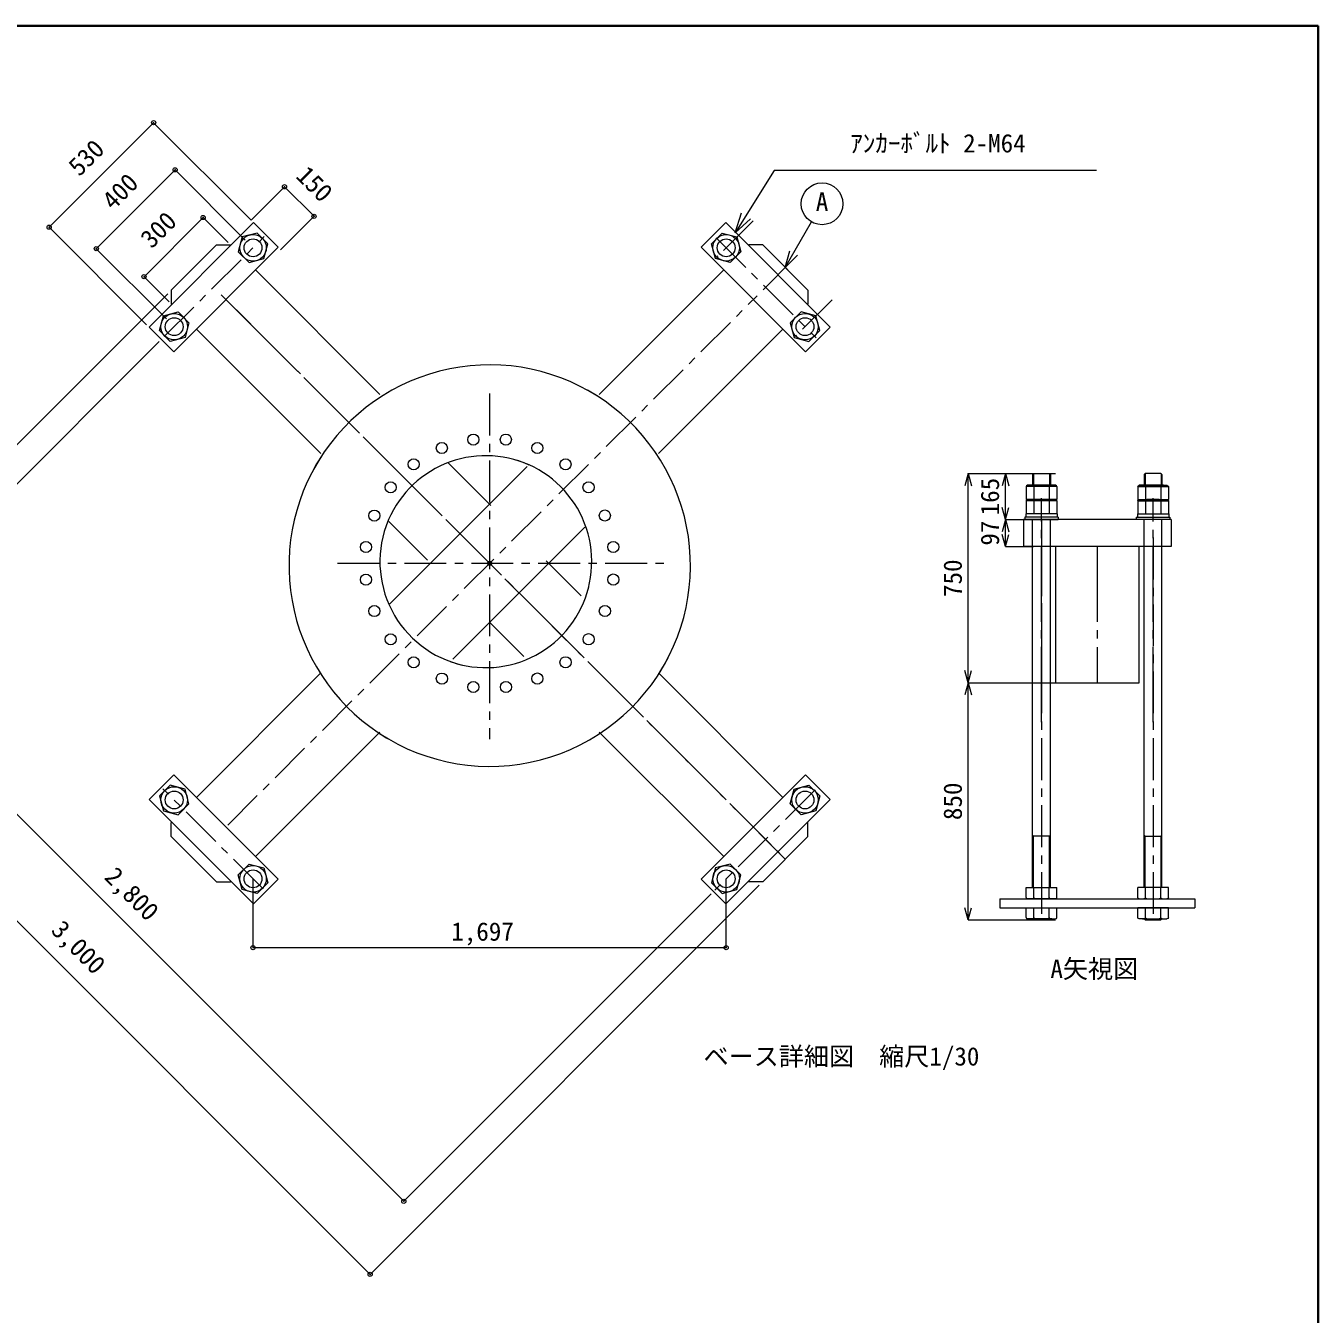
# Model space of a CAD drawing. Units: millimetres at full size, sheet at 1:30; some dimension numbers follow another scale. Extents: x -6015 to 6072, y -4190 to 4294.
# Drawn here: x 1437 to 6072, y -479 to 4140 of the extents above; entities that cross this region are included whole.
import ezdxf
from ezdxf.enums import TextEntityAlignment as Align

# ---------------------------------------------------------------- set-up
doc = ezdxf.new("R2010")
doc.units = ezdxf.units.MM
doc.header["$LTSCALE"] = 30
doc.header["$PDMODE"] = 32
doc.header["$PDSIZE"] = 15
doc.linetypes.add('CHAIN1', pattern=[8, 5, -1, 1, -1])
doc.linetypes.add('CHAIN2', pattern=[12, 9, -1, 1, -1])
for name, color, linetype, lineweight in [('1-0', 7, 'Continuous', 18), ('1-1', 7, 'Continuous', 18), ('1-2', 4, 'Continuous', 9), ('F-0', 7, 'Continuous', 18), ('F-2', 3, 'Continuous', 9)]:
    doc.layers.add(name, color=color, linetype=linetype, lineweight=lineweight)
doc.styles.add('ＭＳ ゴシック', font='')
doc.styles.add('ＭＳ 明朝', font='')
doc.styles.get('ＭＳ ゴシック').set_extended_font_data('MS Gothic')
doc.styles.get('ＭＳ 明朝').set_extended_font_data('MS Mincho')

# ---------------------------------------------------------------- blocks, each defined once
blk = doc.blocks.new('ｱﾝｶｰﾎﾞﾙﾄM64')
at = {"layer": '1-0'}
for p, q in [((-28.82, 1320.6), (-32.36, 1317.06)), ((-32.36, 1317.06), (-32.36, 1278.6)), ((-28.89, 1320.25), (-28.89, 1278.6)), ((-28.82, 1320.6), (28.11, 1320.6)), ((28.11, 1320.6), (31.64, 1317.06)), ((28.18, 1320.25), (28.18, 1278.6)), ((31.64, 1317.06), (31.64, 1278.6)), ((54.64, 1273.6), (-55.36, 1273.6)), ((-55.36, 1273.6), (-55.36, 1227.6)), ((-32.86, 1278.6), (-50.36, 1278.6)), ((49.64, 1278.6), (-50.36, 1278.6)), ((-37.77, 1278.6), (49.64, 1278.6)), ((-27.86, 1273.6), (-27.86, 1227.6)), ((-22.86, 1278.6), (22.14, 1278.6)), ((27.14, 1273.6), (27.14, 1227.6)), ((54.64, 1222.6), (-55.36, 1222.6)), ((-55.36, 1222.6), (-55.36, 1176.6)), ((-27.86, 1222.6), (-27.86, 1176.6)), ((-22.86, 1227.6), (22.14, 1227.6)), ((27.14, 1222.6), (27.14, 1176.6)), ((54.64, 1222.6), (54.64, 1176.6)), ((-56.36, 1176.6), (-56.36, 1164.6)), ((55.64, 1176.6), (-56.36, 1176.6)), ((55.64, 1176.6), (55.64, 1164.6)), ((59.64, 1164.6), (59.64, 1155.6)), ((-60.36, 1155.6), (59.64, 1155.6)), ((-32.36, -164.22), (-32.36, 1155.6)), ((31.64, -164.22), (31.64, 1155.6)), ((-32.36, 23.78), (-28.82, 20.25)), ((-28.89, -164.22), (-28.89, 19.13)), ((28.11, 20.25), (-28.82, 20.25)), ((28.18, -164.22), (28.18, 19.13)), ((-27.86, -199.22), (-27.86, -164.9)), ((27.14, -199.22), (27.14, -164.9)), ((54.64, -199.22), (54.64, -164.22)), ((49.64, -204.22), (-50.36, -204.22)), ((-55.36, -271.22), (-55.36, -236.22)), ((-55.36, -236.22), (54.64, -236.22)), ((37.06, -276.22), (-50.36, -276.22)), ((-28.82, -279.75), (-32.36, -276.22)), ((-28.89, -279.4), (-28.89, -276.22)), ((-27.86, -271.22), (-27.86, -236.9)), ((22.14, -276.22), (-22.86, -276.22)), ((27.14, -271.22), (27.14, -236.9)), ((28.11, -279.75), (31.64, -276.22)), ((28.18, -279.4), (28.18, -276.22)), ((32.14, -276.22), (49.64, -276.22)), ((54.64, -271.22), (54.64, -236.22)), ((28.11, -279.75), (-28.82, -279.75))]:
    blk.add_line(p, q, dxfattribs=at)
at = {"layer": '1-0', "color": 4, "linetype": 'CHAIN2', "lineweight": 9}
blk.add_line((-0.36, 428.64), (-0.36, 1232.56), dxfattribs=at)
at = {"layer": '1-0', "color": 4, "linetype": 'CHAIN1', "lineweight": 9}
blk.add_line((-0.36, 1091.22), (-0.36, -279.75), dxfattribs=at)
at = {"layer": '1-0'}
for points in [[(54.64, 1273.6), (54.64, 1227.6), (-55.36, 1227.6)], [(59.64, 1164.6), (-60.36, 1164.6), (-60.36, 1155.6)], [(28.11, 20.25), (31.64, 23.78), (28.11, 20.25)], [(-55.36, -199.22), (-55.36, -164.22), (54.64, -164.22)]]:
    blk.add_lwpolyline(points, dxfattribs=at)
for centre, start, end in [((-50.36, 1273.6), 90, 180), ((-32.86, 1273.6), 0, 90), ((-22.86, 1273.6), 90, 180), ((22.14, 1273.6), 0, 90), ((32.14, 1273.6), 90, 180), ((49.64, 1273.6), 0, 90), ((-50.36, 1222.6), 90, 180), ((-32.86, 1222.6), 0, 90), ((-22.86, 1222.6), 90, 180), ((22.14, 1222.6), 0, 90), ((32.14, 1222.6), 90, 180), ((49.64, 1222.6), 0, 90), ((-50.36, -199.22), 180, 270), ((-32.86, -199.22), 270, 0), ((-22.86, -199.22), 180, 270), ((22.14, -199.22), 270, 0), ((32.14, -199.22), 180, 270), ((49.64, -199.22), 270, 0), ((-50.36, -271.22), 180, 270), ((-32.86, -271.22), 270, 0), ((-22.86, -271.22), 180, 270), ((22.14, -271.22), 270, 0), ((32.14, -271.22), 180, 270), ((49.64, -271.22), 270, 0)]:
    blk.add_arc(centre, 5, start, end, dxfattribs=at)

msp = doc.modelspace()

# ---------------------------------------------------------------- linework, layer by layer
at = {"layer": '1-0'}
for p, q in [((1878.6, 3059.93), (2253.37, 3434.7)), ((2253.37, 3434.7), (2341.75, 3346.31)), ((3946.88, 3434.71), (4321.65, 3059.94)), ((1958.34, 3192.71), (2120.53, 3354.9)), ((2120.53, 3354.9), (2170.53, 3354.9)), ((2172.05, 3353.38), (2170.53, 3354.9)), ((4029.77, 3354.96), (4028.2, 3353.39)), ((4079.66, 3354.97), (4029.77, 3354.96)), ((4079.66, 3354.97), (4241.85, 3192.77)), ((4098.85, 3335.77), (4241.85, 3192.77)), ((2706.87, 2818.56), (2260.44, 3264.99)), ((3939.81, 3265), (3493.38, 2818.57)), ((1958.34, 3192.71), (1958.35, 3142.82)), ((4241.85, 3192.77), (4241.85, 3142.78)), ((1958.35, 3142.82), (1959.92, 3141.25)), ((4240.33, 3141.26), (4241.85, 3142.78)), ((4321.65, 3059.94), (4233.26, 2971.55)), ((2048.3, 3052.86), (2494.74, 2606.43)), ((3705.51, 2606.43), (4151.95, 3052.87)), ((3234.86, 2560.05), (2742.57, 2067.76)), ((3105.05, 2420.39), (2950.45, 2574.99)), ((5014.89, 2370), (5014.89, 2273)), ((5544.89, 2370), (5014.89, 2370)), ((2877.06, 2224.12), (2738.32, 2362.86)), ((2968.46, 1869.38), (3441.49, 2342.42)), ((3428.98, 2096.46), (3303.35, 2222.09)), ((3222.35, 1878.82), (3099.15, 2002.02)), ((2494.75, 1819.92), (2048.31, 1373.48)), ((4151.95, 1373.49), (3705.52, 1819.93)), ((2260.44, 1161.35), (2706.88, 1607.79)), ((3493.38, 1607.8), (3939.82, 1161.36)), ((1878.61, 1366.42), (1966.99, 1454.8)), ((2253.37, 991.65), (1878.61, 1366.42)), ((4321.66, 1366.42), (3946.89, 991.66)), ((1959.93, 1285.1), (1958.41, 1283.58)), ((1958.41, 1233.58), (1958.41, 1283.58)), ((4241.91, 1283.54), (4240.34, 1285.11)), ((4241.92, 1233.64), (4241.91, 1283.54)), ((2120.59, 1071.39), (1958.41, 1233.58)), ((4241.92, 1233.64), (4079.73, 1071.46)), ((2120.59, 1071.39), (2170.49, 1071.4)), ((2170.49, 1071.4), (2172.06, 1072.97)), ((3946.89, 991.66), (3858.5, 1080.04)), ((4028.21, 1072.97), (4029.73, 1071.46)), ((4079.73, 1071.46), (4029.73, 1071.46)), ((4929.89, 1010.19), (4929.89, 978.19)), ((4929.89, 978.19), (5629.89, 978.19))]:
    msp.add_line(p, q, dxfattribs=at)
at = {"layer": '1-0', "color": 2, "linetype": 'CHAIN1', "lineweight": 9}
for p, q in [((4045.45, 3441.35), (3916.91, 3312.81)), ((1932.95, 3025.89), (2291.95, 3384.9)), ((3912.84, 3380.36), (4271.85, 3021.36)), ((4186.87, 3299.93), (4058.34, 3171.39)), ((2137.06, 3176.25), (4160.79, 1152.52)), ((2160.88, 1273.94), (4059.33, 3172.38)), ((4328.29, 3158.51), (4199.76, 3029.97)), ((3100.12, 2821.74), (3100.12, 1582.39)), ((2554.81, 2213.18), (3738.93, 2213.18)), ((2287.41, 1046), (1928.41, 1405)), ((4267.31, 1400.46), (3908.31, 1041.46))]:
    msp.add_line(p, q, dxfattribs=at)
at = {"layer": '1-0', "color": 4, "linetype": 'CHAIN2', "lineweight": 9}
for p, q in [((4160.79, 1152.52), (2125.47, 3187.84)), ((5079.89, 2370), (5079.89, 1785)), ((5279.89, 2273), (5279.89, 1785))]:
    msp.add_line(p, q, dxfattribs=at)
at = {"layer": '1-0'}
for points in [[(3946.88, 3434.71), (3858.5, 3346.32), (4233.26, 2971.55)], [(1878.6, 3059.93), (1966.99, 2971.55), (2341.75, 3346.31)], [(5544.89, 2370), (5544.89, 2273), (5014.89, 2273)], [(2253.37, 991.65), (2341.76, 1080.04), (1966.99, 1454.8)], [(4321.66, 1366.42), (4233.27, 1454.81), (3858.5, 1080.04)], [(4929.89, 1010.19), (5629.89, 1010.19), (5629.89, 978.19)]]:
    msp.add_lwpolyline(points, dxfattribs=at)
for points in [[(2198.62, 3330.35), (2237.4, 3291.57), (2290.38, 3305.76), (2304.57, 3358.74), (2265.79, 3397.52), (2212.81, 3383.33)], [(4001.64, 3330.35), (3962.85, 3291.57), (3909.87, 3305.77), (3895.67, 3358.74), (3934.46, 3397.53), (3987.44, 3383.33)], [(1982.95, 3114.68), (2021.74, 3075.9), (2007.54, 3022.92), (1954.56, 3008.72), (1915.78, 3047.51), (1929.97, 3100.49)], [(4217.3, 3114.69), (4178.52, 3075.91), (4192.72, 3022.93), (4245.69, 3008.73), (4284.48, 3047.52), (4270.28, 3100.5)], [(5129.89, 1785), (5429.89, 1785), (5429.89, 2273), (5129.89, 2273)], [(1982.96, 1311.66), (2021.74, 1350.45), (2007.54, 1403.43), (1954.56, 1417.62), (1915.78, 1378.84), (1929.98, 1325.86)], [(4217.31, 1311.67), (4178.52, 1350.46), (4192.72, 1403.44), (4245.7, 1417.63), (4284.48, 1378.85), (4270.28, 1325.87)], [(2198.62, 1096), (2237.41, 1134.78), (2290.39, 1120.59), (2304.58, 1067.61), (2265.8, 1028.83), (2212.82, 1043.02)], [(4001.64, 1096.01), (3962.86, 1134.79), (3909.88, 1120.59), (3895.68, 1067.61), (3934.47, 1028.83), (3987.45, 1043.03)]]:
    msp.add_lwpolyline(points, close=True, dxfattribs=at)
for centre, radius in [((2251.6, 3344.54), 47.5), ((3948.65, 3344.55), 47.5), ((2251.6, 3344.55), 32), ((3948.65, 3344.55), 32), ((1968.76, 3061.7), 47.5), ((4231.5, 3061.71), 47.5), ((1968.76, 3061.7), 32), ((4231.5, 3061.71), 32), ((2928.77, 2626.51), 20), ((3041.59, 2656.78), 20), ((3158.4, 2656.81), 20), ((3271.24, 2626.61), 20), ((2827.63, 2568.08), 20), ((3372.41, 2568.24), 20), ((2745.06, 2485.46), 20), ((3455.01, 2485.68), 20), ((2686.69, 2384.29), 20), ((3513.44, 2384.54), 20), ((2656.49, 2271.45), 20), ((3543.71, 2271.72), 20), ((2656.52, 2154.65), 20), ((3543.74, 2154.91), 20), ((2686.79, 2041.83), 20), ((3513.55, 2042.08), 20), ((2745.22, 1940.69), 20), ((3455.17, 1940.9), 20), ((2827.84, 1858.12), 20), ((3372.6, 1858.28), 20), ((2929.01, 1799.75), 20), ((3271.47, 1799.85), 20), ((3041.84, 1769.55), 20), ((3158.65, 1769.58), 20), ((1968.76, 1364.65), 47.5), ((1968.76, 1364.64), 32), ((4231.5, 1364.65), 47.5), ((4231.5, 1364.65), 32), ((2251.6, 1081.81), 47.5), ((2251.6, 1081.81), 32), ((3948.66, 1081.81), 47.5), ((3948.66, 1081.81), 32)]:
    msp.add_circle(centre, radius, dxfattribs=at)
for centre, radius, start, end in [((3100.59, 2204.92), 720, 57.50511, 151.41696), ((3100.59, 2204.92), 720, 327.52324, 60.81972), ((3100.59, 2204.92), 720, 146.65939, 239.16655), ((3086.57, 2218.95), 380, 65.8316, 159.5867), ((3086.57, 2218.95), 380, 339.51094, 74.92104), ((3086.57, 2218.95), 380, 157.11742, 257.45045), ((3086.57, 2218.95), 380, 250.3311, 346.19864), ((3100.59, 2204.92), 720, 236.68619, 332.69678)]:
    msp.add_arc(centre, radius, start, end, dxfattribs=at)
msp.add_point((3100.13, 2213.18), dxfattribs=at)
at = {"layer": '1-0', "color": 6}
msp.add_point((3100.13, 2213.18), dxfattribs=at)
at = {"layer": '1-1', "color": 4, "lineweight": 9}
for p, q in [((1520.14, 3418.4), (1894.9, 3793.17)), ((1689.27, 3341.19), (1972.11, 3624.04)), ((2364.41, 3563.43), (2470.48, 3457.36)), ((1860.5, 3240.91), (2072.52, 3452.92)), ((2792.25, -74.6), (812.36, 1905.3)), ((550.29, 1784.56), (2671.56, -336.71)), ((2251.6, 835.04), (2251.6, 1081.81)), ((3948.66, 835.04), (3948.66, 1081.81)), ((2251.6, 835.04), (3948.66, 835.04))]:
    msp.add_line(p, q, dxfattribs=at)
at = {"layer": '1-1'}
for p, q in [((1894.9, 3793.17), (2244.53, 3443.54)), ((1972.11, 3624.04), (2223.91, 3372.24)), ((4121.38, 3621.84), (3981.26, 3397.64)), ((5276.75, 3621.84), (4121.38, 3621.84)), ((2364.41, 3563.43), (2244.53, 3443.54)), ((2072.52, 3452.92), (2162.2, 3363.24)), ((2470.48, 3457.36), (2350.6, 3337.48)), ((3981.26, 3397.64), (4003.19, 3469.36)), ((3981.26, 3397.64), (4036.11, 3448.78)), ((1520.14, 3418.4), (1869.76, 3068.78)), ((1689.27, 3341.19), (1941.06, 3089.4)), ((1860.5, 3240.91), (1950.18, 3151.23)), ((550.29, 1784.56), (1945.59, 3179.85)), ((812.36, 1905.3), (1915.25, 3008.2)), ((2671.56, -336.71), (4066.86, 1058.59)), ((2792.25, -74.6), (3895.15, 1028.3))]:
    msp.add_line(p, q, dxfattribs=at)
at = {"layer": '1-1', "color": 4}
for p in [(1894.9, 3793.17), (1972.11, 3624.04), (2364.41, 3563.43), (2072.52, 3452.92), (2470.48, 3457.36), (1520.14, 3418.4), (1689.27, 3341.19), (1860.5, 3240.91), (2251.6, 835.04), (3948.66, 835.04), (2792.25, -74.6), (2671.56, -336.71)]:
    msp.add_point(p, dxfattribs=at)
at = {"layer": '1-2', "color": 7, "lineweight": 18}
for q in [(4255.15, 3437.29), (4176.86, 3333.84), (4204.7, 3317.76)]:
    msp.add_line((4160.78, 3273.84), q, dxfattribs=at)
at = {"layer": '1-2'}
for p, q in [((4816.92, 2534.65), (4805.27, 2491.19)), ((4816.92, 1785), (4816.92, 2534.65)), ((4816.92, 2534.65), (4828.57, 2491.19)), ((4816.92, 2534.65), (5129.89, 2534.65)), ((4950.38, 2535), (4938.73, 2491.54)), ((4950.38, 2370), (4950.38, 2535)), ((4950.38, 2535), (4962.02, 2491.54)), ((4950.38, 2535), (5051.43, 2535)), ((4950.38, 2370), (4938.73, 2413.47)), ((4950.38, 2370), (4962.02, 2413.47)), ((4950.38, 2370), (4938.73, 2326.54)), ((4950.38, 2273), (4950.38, 2370)), ((4950.38, 2370), (4962.02, 2326.54)), ((4950.38, 2370), (5051.43, 2370)), ((4950.38, 2273), (4938.73, 2316.47)), ((4950.38, 2273), (4962.02, 2316.47)), ((4950.38, 2273), (5051.43, 2273)), ((4816.92, 1785), (4805.27, 1828.47)), ((4816.92, 1785), (4828.57, 1828.47)), ((4816.92, 1785), (4805.27, 1741.54)), ((4816.92, 1785), (5129.89, 1785)), ((4816.92, 934.65), (4816.92, 1785)), ((4816.92, 1785), (4828.57, 1741.54)), ((4816.92, 934.65), (4805.27, 978.12)), ((4816.92, 934.65), (4828.57, 978.12)), ((4816.92, 934.65), (5129.89, 934.65))]:
    msp.add_line(p, q, dxfattribs=at)
at = {"layer": '1-2', "color": 7, "lineweight": 18}
msp.add_circle((4292.65, 3502.24), 75, dxfattribs=at)
at = {"layer": 'F-0', "color": 3, "lineweight": 35}
for p, q in [((265.77, 4140.4), (6072.1, 4140.4)), ((6072.1, 4140.4), (6072.1, -4189.88))]:
    msp.add_line(p, q, dxfattribs=at)

# ---------------------------------------------------------------- block references
at = {"layer": '1-0'}
msp.add_blockref('ｱﾝｶｰﾎﾞﾙﾄM64', (5080.25, 1214.41), dxfattribs=at)
at = {"layer": '1-0', "xscale": -1}
msp.add_blockref('ｱﾝｶｰﾎﾞﾙﾄM64', (5479.54, 1214.41), dxfattribs=at)

# ---------------------------------------------------------------- texts
at = {"layer": '1-1', "style": 'ＭＳ ゴシック'}
for s, p in [('ｱﾝｶｰﾎﾞﾙﾄ 2-M64', (4393.73, 3666.68)), ('1,697', (2962.63, 840.04))]:
    msp.add_text(s, height=65.98, dxfattribs=at).set_placement(p, align=Align.BOTTOM_LEFT)
for s, rotation, p in [('530', 45, (1642.76, 3583.45)), ('150', 315, (2387.68, 3584.02)), ('400', 45, (1764.26, 3461.95)), ('300', 45, (1901.81, 3324.52)), ('2,800', 315, (1700.83, 1070.2)), ('3,000', 315, (1509.45, 878.77))]:
    msp.add_text(s, height=65.98, rotation=rotation, dxfattribs=at).set_placement(p, align=Align.BOTTOM_LEFT)
at = {"layer": '1-2', "color": 7, "style": 'ＭＳ 明朝'}
for s, p in [('A', (4270.15, 3457.24)), ('A矢視図', (5111.74, 706.23))]:
    msp.add_text(s, height=65.98, dxfattribs=at).set_placement(p, align=Align.BOTTOM_LEFT)
for s, p in [('165', (4947.38, 2385)), ('97', (4947.38, 2276.5)), ('750', (4813.92, 2092.33)), ('850', (4813.92, 1292.33))]:
    msp.add_text(s, height=65.98, rotation=90, dxfattribs=at).set_placement(p, align=Align.BOTTOM_LEFT)
at = {"layer": 'F-2', "color": 7, "style": 'ＭＳ 明朝'}
msp.add_text('ベース詳細図\u3000縮尺1/30', height=65.98, dxfattribs=at).set_placement((3867.44, 392.35), align=Align.BOTTOM_LEFT)

doc.saveas('drawing.dxf')
